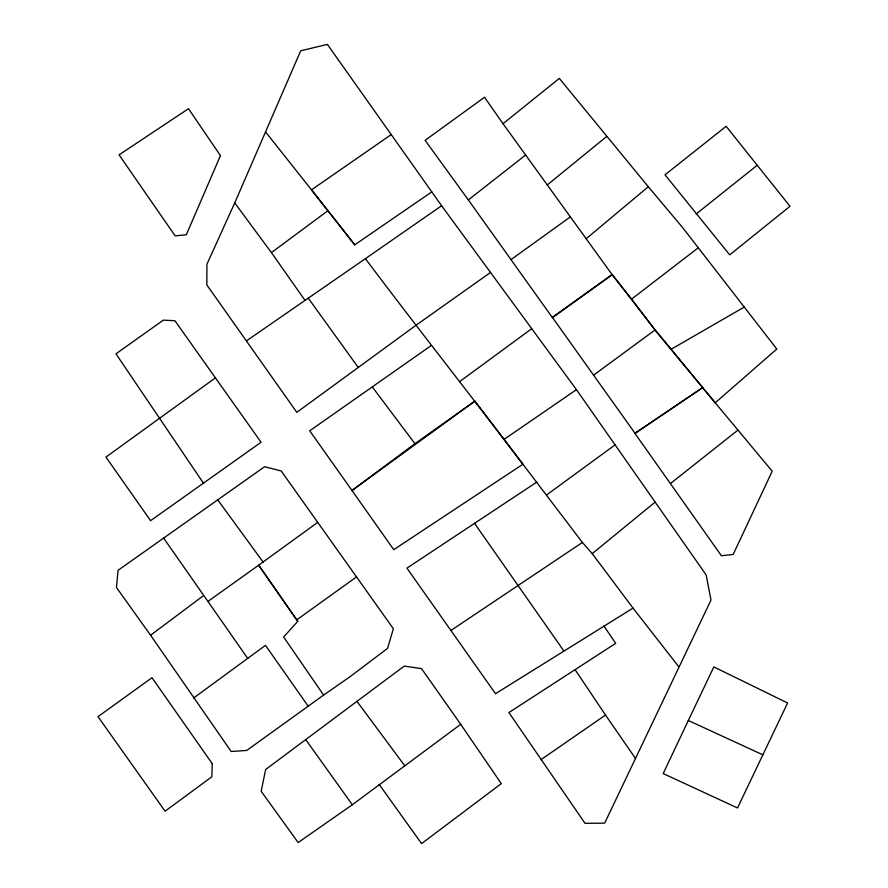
<?xml version="1.0" encoding="UTF-8"?>
<svg xmlns="http://www.w3.org/2000/svg" width="888" height="888" viewBox="0 0 888 888"><rect width="100%" height="100%" fill="white"/><g stroke="black" fill="none" stroke-linecap="round" stroke-linejoin="round"><path stroke-width="1.33" d="M490.62 272.394L416.428 324.975L296.814 412.343L206.826 284.904L206.937 264.224L234.732 202.919L300.71 50.794L327.383 44.4L441.602 205.75L576.445 389.666L706.171 574.98L710.999 600.044L604.673 823.143L585.003 823.309L508.913 712.542L615.684 643.345L603.951 626.051M688.322 720.49L663.203 773.57L737.517 807.969L787.601 702.985L713.841 666.91L688.322 720.49L762.859 754.833M163.647 538.128L207.936 601.431L258.686 565.19L297.758 621.334L283.638 637.007L323.609 695.082L246.731 750.449L231.169 751.503L150.583 635.231L116.45 587.479L118.071 570.307L264.635 466.7L281.196 470.984L393.362 628.726L387.579 648.395L349.228 677.3L323.609 695.082M586.058 238.828L648.307 186.746L559.329 78.41L503.019 123.71L612.01 274.503L631.801 299.356M678.765 666.744L633.022 608.102L592.229 553.635L655.2 502.053M547.208 185.015L606.682 136.497M356.954 701.365L265.634 769.508L261.183 791.241L298.146 842.546L352.336 804.75L460.728 724.319L421.534 668.631L404.251 666.078L356.954 701.365L404.806 765.845M696.192 213.953L757.22 165.268L790.009 206.282L729.703 254.867L665.012 174.825L726.151 126.307L757.22 165.268M670.706 483.327L737.961 430.081L772.194 471.206L733.177 554.467L721.4 555.744L634.909 433.355L702.608 387.612L737.961 430.081M552.403 317.393L635.053 433.333L702.752 387.59L654.944 329.726L612.154 274.481L552.269 317.416L468.342 199.911L525.696 154.956M654.811 329.748L715.173 402.841L776.811 349.04L698.279 247.774L631.579 299.123L655.033 329.981L593.506 375.224M150.583 635.231L203.552 595.593M246.398 340.925L365.401 258.663C417.238 327.728 470.784 395.404 522.921 464.258L474.891 401.121L414.929 443.689L352.003 490.498L393.75 549.683L522.921 464.258L582.395 542.457L592.229 553.635M304.928 300.244L271.417 252.603L327.938 210.7L354.734 244.822L431.768 191.908M193.595 698.035L265.468 645.343L308.158 706.149M459.662 381.607L531.646 328.749M297.758 621.334L258.686 565.19L317.604 522.455M546.708 494.882L615.129 444.866M474.891 401.121L352.003 490.498L309.712 430.802L430.991 345.709M215.551 377.777L105.95 457.087L150.583 520.679L261.072 442.246L174.925 320.746L163.37 320.135L115.951 353.824L203.663 483.494M511.188 259.496L570.329 216.927M552.491 317.638L612.243 274.736M296.759 619.835L356.565 576.867M365.401 258.663L441.602 205.75M390.964 134.776L311.488 189.854L265.634 132.001M540.981 759.673L605.516 715.04L575.28 669.963M504.295 439.249L576.445 389.666M450.882 630.502L582.395 542.457M536.874 482.04L406.926 568.142L495.515 693.695L633.022 608.102M671.15 349.262L744.466 306.959M648.307 186.746L682.495 227.428L698.279 247.774M327.938 210.7L311.488 189.854L354.734 244.822M372.405 387.057L414.929 443.689M234.732 202.919L271.417 252.603M217.893 500.055L263.303 562.359M468.342 199.911L425.097 140.337L484.515 97.258L503.019 123.71M308.214 298.068L358.175 367.377M379.187 784.459L421.589 843.6L501.298 783.627L460.728 724.319M305.872 739.826L352.336 804.75M563.769 650.849L474.503 523.287M207.936 601.431L247.741 658.463M605.516 715.04L635.586 758.618M212.276 763.736L211.832 776.789L165.09 811.199L97.991 716.66L152.003 677.711L212.276 763.736M220.446 155.622L186.325 234.765L175.147 235.875L119.07 154.845L188.489 108.702L220.446 155.622"/></g></svg>
